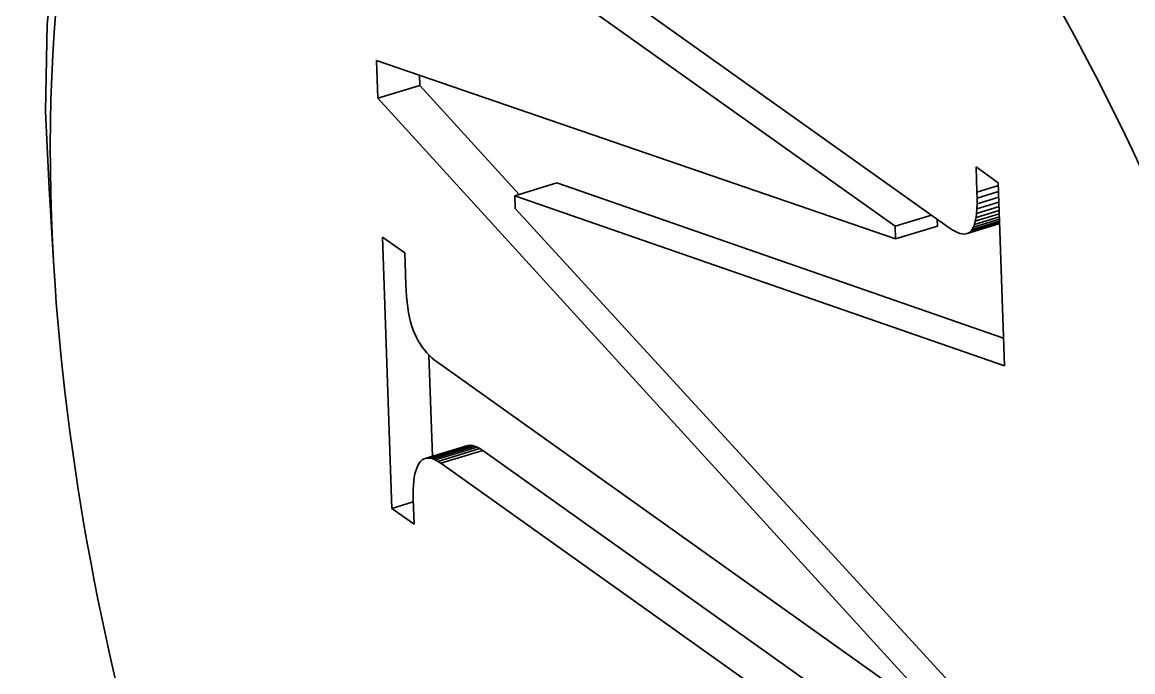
# Model space of a CAD drawing. Header units: millimetres. Extents: x 1333 to 129696, y -57210 to 105899.
# Drawn here: x 57135.235 to 57136.646, y 101248.715 to 101249.54 of the extents above; entities that cross this region are included whole.
import ezdxf

# ---------------------------------------------------------------- set-up
doc = ezdxf.new("R2010")
doc.units = ezdxf.units.MM
doc.header["$LTSCALE"] = 0.5

msp = doc.modelspace()

# ---------------------------------------------------------------- linework, layer by layer
at = {"color": 7, "lineweight": 35, "ltscale": 0.082538}
for p, q in [((57135.7405, 101249.7577), (57136.4128, 101249.279)), ((57136.4927, 101248.5173), (57135.8204, 101248.9961))]:
    msp.add_line(p, q, dxfattribs=at)
at = {"color": 7, "lineweight": 35, "ltscale": 0.073878}
msp.add_line((57136.3439, 101249.2811), (57135.7421, 101249.7096), dxfattribs=at)
at = {"color": 7, "lineweight": 35, "ltscale": 0.004815}
msp.add_line((57135.687, 101249.4437), (57135.6854, 101249.4918), dxfattribs=at)
at = {"color": 7, "lineweight": 35, "ltscale": 0.069704}
msp.add_line((57135.6854, 101249.4918), (57136.3445, 101249.2651), dxfattribs=at)
at = {"color": 7, "lineweight": 35, "ltscale": 0.001315}
msp.add_line((57135.7402, 101249.46), (57135.7398, 101249.4731), dxfattribs=at)
at = {"color": 7, "lineweight": 35, "ltscale": 0.005565}
for p, q in [((57135.687, 101249.4437), (57135.7402, 101249.46)), ((57135.7508, 101248.9865), (57135.8041, 101249.0028)), ((57135.7568, 101248.9854), (57135.81, 101249.0017)), ((57135.76, 101248.9841), (57135.8132, 101249.0003))]:
    msp.add_line(p, q, dxfattribs=at)
at = {"color": 7, "lineweight": 35, "ltscale": 0.018734}
msp.add_line((57135.8664, 101249.3215), (57135.7402, 101249.46), dxfattribs=at)
at = {"color": 7, "lineweight": 35, "ltscale": 0.102583}
msp.add_line((57136.3781, 101248.6856), (57135.687, 101249.4437), dxfattribs=at)
at = {"color": 7, "lineweight": 35, "ltscale": 0.009777}
msp.add_line((57135.2697, 101249.3291), (57135.2648, 101249.4267), dxfattribs=at)
at = {"color": 7, "lineweight": 35, "ltscale": 0.003209}
for p, q in [((57136.448, 101249.3244), (57136.4469, 101249.3565)), ((57135.732, 101248.9344), (57135.7331, 101248.9023))]:
    msp.add_line(p, q, dxfattribs=at)
at = {"color": 7, "lineweight": 35, "ltscale": 0.003462}
for p, q in [((57136.4469, 101249.3565), (57136.4751, 101249.3364)), ((57135.693, 101249.2673), (57135.7212, 101249.2472))]:
    msp.add_line(p, q, dxfattribs=at)
at = {"color": 7, "lineweight": 35, "ltscale": 0.005571}
for p, q in [((57135.8609, 101249.3198), (57135.9142, 101249.3361)), ((57136.3445, 101249.2651), (57136.3978, 101249.2813)), ((57135.7482, 101248.9862), (57135.8014, 101249.0025)), ((57135.7536, 101248.9862), (57135.8069, 101249.0025)), ((57135.7634, 101248.9822), (57135.8167, 101248.9985)), ((57135.7671, 101248.9798), (57135.8204, 101248.9961))]:
    msp.add_line(p, q, dxfattribs=at)
at = {"color": 7, "lineweight": 35, "ltscale": 0.060087}
msp.add_line((57136.4819, 101249.139), (57135.9142, 101249.3361), dxfattribs=at)
at = {"color": 7, "lineweight": 35, "ltscale": 0.002846}
msp.add_line((57136.448, 101249.3244), (57136.4752, 101249.3327), dxfattribs=at)
at = {"color": 7, "lineweight": 35, "ltscale": 0.02327}
msp.add_line((57136.4751, 101249.3364), (57136.483, 101249.1038), dxfattribs=at)
at = {"color": 7, "lineweight": 35, "ltscale": 0.009956}
msp.add_line((57135.2756, 101249.2297), (57135.2697, 101249.3291), dxfattribs=at)
at = {"color": 7, "lineweight": 35, "ltscale": 0.065851}
msp.add_line((57136.483, 101249.1038), (57135.8609, 101249.3198), dxfattribs=at)
at = {"color": 7, "lineweight": 35, "ltscale": 0.001604}
for p, q in [((57135.8609, 101249.3198), (57135.8615, 101249.3038)), ((57136.3445, 101249.2651), (57136.3439, 101249.2811))]:
    msp.add_line(p, q, dxfattribs=at)
at = {"color": 7, "lineweight": 35, "ltscale": 0.000772191}
msp.add_line((57136.4481, 101249.3167), (57136.448, 101249.3244), dxfattribs=at)
at = {"color": 7, "lineweight": 35, "ltscale": 0.002859}
msp.add_line((57136.4481, 101249.3167), (57136.4755, 101249.325), dxfattribs=at)
at = {"color": 7, "lineweight": 35, "ltscale": 0.002885}
msp.add_line((57136.4481, 101249.3096), (57136.4757, 101249.318), dxfattribs=at)
at = {"color": 7, "lineweight": 35, "ltscale": 0.000708771}
msp.add_line((57136.4481, 101249.3096), (57136.4481, 101249.3167), dxfattribs=at)
at = {"color": 7, "lineweight": 35, "ltscale": 0.094547}
msp.add_line((57135.8615, 101249.3038), (57136.5001, 101248.6066), dxfattribs=at)
at = {"color": 7, "lineweight": 35, "ltscale": 0.002999}
msp.add_line((57136.4474, 101249.2972), (57136.4761, 101249.306), dxfattribs=at)
at = {"color": 7, "lineweight": 35, "ltscale": 0.000588254}
msp.add_line((57136.4474, 101249.2972), (57136.4479, 101249.3031), dxfattribs=at)
at = {"color": 7, "lineweight": 35, "ltscale": 0.002935}
msp.add_line((57136.4479, 101249.3031), (57136.4759, 101249.3117), dxfattribs=at)
at = {"color": 7, "lineweight": 35, "ltscale": 0.000648958}
msp.add_line((57136.4479, 101249.3031), (57136.4481, 101249.3096), dxfattribs=at)
at = {"color": 7, "lineweight": 35, "ltscale": 0.00483}
msp.add_line((57136.3439, 101249.2811), (57136.3901, 101249.2952), dxfattribs=at)
at = {"color": 7, "lineweight": 35, "ltscale": 0.000864186}
msp.add_line((57136.3978, 101249.2813), (57136.3974, 101249.29), dxfattribs=at)
at = {"color": 7, "lineweight": 35, "ltscale": 0.003458}
msp.add_line((57136.4436, 101249.2799), (57136.4767, 101249.29), dxfattribs=at)
at = {"color": 7, "lineweight": 35, "ltscale": 0.003312}
msp.add_line((57136.4449, 101249.2833), (57136.4765, 101249.293), dxfattribs=at)
at = {"color": 7, "lineweight": 35, "ltscale": 0.003191}
msp.add_line((57136.4459, 101249.2874), (57136.4764, 101249.2967), dxfattribs=at)
at = {"color": 7, "lineweight": 35, "ltscale": 0.000472422}
msp.add_line((57136.4459, 101249.2874), (57136.4468, 101249.292), dxfattribs=at)
at = {"color": 7, "lineweight": 35, "ltscale": 0.003088}
msp.add_line((57136.4468, 101249.292), (57136.4763, 101249.301), dxfattribs=at)
at = {"color": 7, "lineweight": 35, "ltscale": 0.000529179}
msp.add_line((57136.4468, 101249.292), (57136.4474, 101249.2972), dxfattribs=at)
at = {"color": 7, "lineweight": 35, "ltscale": 0.000440554}
msp.add_line((57136.4128, 101249.279), (57136.4165, 101249.2766), dxfattribs=at)
at = {"color": 7, "lineweight": 35, "ltscale": 0.000401237}
msp.add_line((57136.4165, 101249.2766), (57136.42, 101249.2746), dxfattribs=at)
at = {"color": 7, "lineweight": 35, "ltscale": 0.000358322}
msp.add_line((57136.42, 101249.2746), (57136.4232, 101249.273), dxfattribs=at)
at = {"color": 7, "lineweight": 35, "ltscale": 0.004454}
msp.add_line((57136.4343, 101249.2714), (57136.4769, 101249.2844), dxfattribs=at)
at = {"color": 7, "lineweight": 35, "ltscale": 0.004218}
msp.add_line((57136.4365, 101249.2721), (57136.4769, 101249.2844), dxfattribs=at)
at = {"color": 7, "lineweight": 35, "ltscale": 0.004001}
msp.add_line((57136.4386, 101249.2733), (57136.4769, 101249.285), dxfattribs=at)
at = {"color": 7, "lineweight": 35, "ltscale": 0.000250913}
msp.add_line((57136.4386, 101249.2733), (57136.4405, 101249.275), dxfattribs=at)
at = {"color": 7, "lineweight": 35, "ltscale": 0.003797}
msp.add_line((57136.4405, 101249.275), (57136.4768, 101249.286), dxfattribs=at)
at = {"color": 7, "lineweight": 35, "ltscale": 0.000272831}
msp.add_line((57136.4405, 101249.275), (57136.4421, 101249.2771), dxfattribs=at)
at = {"color": 7, "lineweight": 35, "ltscale": 0.003618}
msp.add_line((57136.4421, 101249.2771), (57136.4767, 101249.2877), dxfattribs=at)
at = {"color": 7, "lineweight": 35, "ltscale": 0.000315326}
msp.add_line((57136.4421, 101249.2771), (57136.4436, 101249.2799), dxfattribs=at)
at = {"color": 7, "lineweight": 35, "ltscale": 0.000364325}
msp.add_line((57136.4436, 101249.2799), (57136.4449, 101249.2833), dxfattribs=at)
at = {"color": 7, "lineweight": 35, "ltscale": 0.000414503}
msp.add_line((57136.4449, 101249.2833), (57136.4459, 101249.2874), dxfattribs=at)
at = {"color": 7, "lineweight": 35, "ltscale": 0.034505}
msp.add_line((57135.7048, 101248.9224), (57135.693, 101249.2673), dxfattribs=at)
at = {"color": 7, "lineweight": 35, "ltscale": 0.000324091}
msp.add_line((57136.4232, 101249.273), (57136.4263, 101249.2719), dxfattribs=at)
at = {"color": 7, "lineweight": 35, "ltscale": 0.000293771}
msp.add_line((57136.4263, 101249.2719), (57136.4291, 101249.2713), dxfattribs=at)
at = {"color": 7, "lineweight": 35, "ltscale": 0.000269178}
msp.add_line((57136.4291, 101249.2713), (57136.4318, 101249.2711), dxfattribs=at)
at = {"color": 7, "lineweight": 35, "ltscale": 0.000245767}
msp.add_line((57136.4318, 101249.2711), (57136.4343, 101249.2714), dxfattribs=at)
at = {"color": 7, "lineweight": 35, "ltscale": 0.00023741}
msp.add_line((57136.4343, 101249.2714), (57136.4365, 101249.2721), dxfattribs=at)
at = {"color": 7, "lineweight": 35, "ltscale": 0.000238849}
msp.add_line((57136.4365, 101249.2721), (57136.4386, 101249.2733), dxfattribs=at)
at = {"color": 7, "lineweight": 35, "ltscale": 0.004012}
msp.add_line((57135.7212, 101249.2472), (57135.7226, 101249.2071), dxfattribs=at)
at = {"color": 7, "lineweight": 35, "ltscale": 0.000785918}
msp.add_line((57135.7226, 101249.2071), (57135.723, 101249.1992), dxfattribs=at)
at = {"color": 7, "lineweight": 35, "ltscale": 0.000750796}
msp.add_line((57135.723, 101249.1992), (57135.7235, 101249.1917), dxfattribs=at)
at = {"color": 7, "lineweight": 35, "ltscale": 0.000718616}
msp.add_line((57135.7235, 101249.1917), (57135.7242, 101249.1846), dxfattribs=at)
at = {"color": 7, "lineweight": 35, "ltscale": 0.000685886}
msp.add_line((57135.7242, 101249.1846), (57135.7251, 101249.1778), dxfattribs=at)
at = {"color": 7, "lineweight": 35, "ltscale": 0.00065524}
msp.add_line((57135.7251, 101249.1778), (57135.7261, 101249.1713), dxfattribs=at)
at = {"color": 7, "lineweight": 35, "ltscale": 0.000622439}
msp.add_line((57135.7261, 101249.1713), (57135.7273, 101249.1652), dxfattribs=at)
at = {"color": 7, "lineweight": 35, "ltscale": 0.000592879}
msp.add_line((57135.7273, 101249.1652), (57135.7287, 101249.1595), dxfattribs=at)
at = {"color": 7, "lineweight": 35, "ltscale": 0.000564454}
msp.add_line((57135.7287, 101249.1595), (57135.7303, 101249.154), dxfattribs=at)
at = {"color": 7, "lineweight": 35, "ltscale": 0.000534641}
msp.add_line((57135.7303, 101249.154), (57135.732, 101249.149), dxfattribs=at)
at = {"color": 7, "lineweight": 35, "ltscale": 0.000508752}
msp.add_line((57135.732, 101249.149), (57135.7339, 101249.1442), dxfattribs=at)
at = {"color": 7, "lineweight": 35, "ltscale": 0.000491513}
msp.add_line((57135.7339, 101249.1442), (57135.736, 101249.1398), dxfattribs=at)
at = {"color": 7, "lineweight": 35, "ltscale": 0.000482584}
msp.add_line((57135.736, 101249.1398), (57135.7383, 101249.1355), dxfattribs=at)
at = {"color": 7, "lineweight": 35, "ltscale": 0.00047496}
msp.add_line((57135.7383, 101249.1355), (57135.7407, 101249.1315), dxfattribs=at)
at = {"color": 7, "lineweight": 35, "ltscale": 0.000470604}
msp.add_line((57135.7407, 101249.1315), (57135.7433, 101249.1275), dxfattribs=at)
at = {"color": 7, "lineweight": 35, "ltscale": 0.000464485}
msp.add_line((57135.7433, 101249.1275), (57135.7461, 101249.1238), dxfattribs=at)
at = {"color": 7, "lineweight": 35, "ltscale": 0.000457749}
msp.add_line((57135.7461, 101249.1238), (57135.7491, 101249.1203), dxfattribs=at)
at = {"color": 7, "lineweight": 35, "ltscale": 0.000460868}
msp.add_line((57135.7491, 101249.1203), (57135.7522, 101249.117), dxfattribs=at)
at = {"color": 7, "lineweight": 35, "ltscale": 0.012856}
msp.add_line((57135.7564, 101248.9888), (57135.752, 101249.1172), dxfattribs=at)
at = {"color": 7, "lineweight": 35, "ltscale": 0.000454922}
msp.add_line((57135.7522, 101249.117), (57135.7555, 101249.1139), dxfattribs=at)
at = {"color": 7, "lineweight": 35, "ltscale": 0.000456302}
msp.add_line((57135.7555, 101249.1139), (57135.759, 101249.1109), dxfattribs=at)
at = {"color": 7, "lineweight": 35, "ltscale": 0.000459601}
msp.add_line((57135.759, 101249.1109), (57135.7627, 101249.1081), dxfattribs=at)
at = {"color": 7, "lineweight": 35, "ltscale": 0.075614}
msp.add_line((57135.7627, 101249.1081), (57136.3786, 101248.6696), dxfattribs=at)
at = {"color": 7, "lineweight": 35, "ltscale": 0.00026373}
msp.add_line((57135.8041, 101249.0028), (57135.8014, 101249.0025), dxfattribs=at)
at = {"color": 7, "lineweight": 35, "ltscale": 0.000288036}
msp.add_line((57135.8069, 101249.0025), (57135.8041, 101249.0028), dxfattribs=at)
at = {"color": 7, "lineweight": 35, "ltscale": 0.000315906}
msp.add_line((57135.81, 101249.0017), (57135.8069, 101249.0025), dxfattribs=at)
at = {"color": 7, "lineweight": 35, "ltscale": 0.000349956}
for p, q in [((57135.8132, 101249.0003), (57135.81, 101249.0017)), ((57135.76, 101248.9841), (57135.7568, 101248.9854))]:
    msp.add_line(p, q, dxfattribs=at)
at = {"color": 7, "lineweight": 35, "ltscale": 0.000395297}
msp.add_line((57135.8167, 101248.9985), (57135.8132, 101249.0003), dxfattribs=at)
at = {"color": 7, "lineweight": 35, "ltscale": 0.000438026}
for p, q in [((57135.8204, 101248.9961), (57135.8167, 101248.9985)), ((57135.7671, 101248.9798), (57135.7634, 101248.9822))]:
    msp.add_line(p, q, dxfattribs=at)
at = {"color": 7, "lineweight": 35, "ltscale": 0.000326499}
msp.add_line((57135.7395, 101248.9798), (57135.738, 101248.977), dxfattribs=at)
at = {"color": 7, "lineweight": 35, "ltscale": 0.00030587}
msp.add_line((57135.7414, 101248.9822), (57135.7395, 101248.9798), dxfattribs=at)
at = {"color": 7, "lineweight": 35, "ltscale": 0.000274786}
msp.add_line((57135.7435, 101248.9841), (57135.7414, 101248.9822), dxfattribs=at)
at = {"color": 7, "lineweight": 35, "ltscale": 0.000262346}
msp.add_line((57135.7457, 101248.9854), (57135.7435, 101248.9841), dxfattribs=at)
at = {"color": 7, "lineweight": 35, "ltscale": 0.000256711}
msp.add_line((57135.7482, 101248.9862), (57135.7457, 101248.9854), dxfattribs=at)
at = {"color": 7, "lineweight": 35, "ltscale": 0.000269879}
msp.add_line((57135.7508, 101248.9865), (57135.7482, 101248.9862), dxfattribs=at)
at = {"color": 7, "lineweight": 35, "ltscale": 0.000282029}
msp.add_line((57135.7536, 101248.9862), (57135.7508, 101248.9865), dxfattribs=at)
at = {"color": 7, "lineweight": 35, "ltscale": 0.000321806}
msp.add_line((57135.7568, 101248.9854), (57135.7536, 101248.9862), dxfattribs=at)
at = {"color": 7, "lineweight": 35, "ltscale": 0.000389936}
msp.add_line((57135.7634, 101248.9822), (57135.76, 101248.9841), dxfattribs=at)
at = {"color": 7, "lineweight": 35, "ltscale": 0.082543}
msp.add_line((57136.4395, 101248.5011), (57135.7671, 101248.9798), dxfattribs=at)
at = {"color": 7, "lineweight": 35, "ltscale": 0.00044394}
msp.add_line((57135.7342, 101248.9662), (57135.7333, 101248.9618), dxfattribs=at)
at = {"color": 7, "lineweight": 35, "ltscale": 0.000411549}
msp.add_line((57135.7352, 101248.9701), (57135.7342, 101248.9662), dxfattribs=at)
at = {"color": 7, "lineweight": 35, "ltscale": 0.000383676}
msp.add_line((57135.7365, 101248.9738), (57135.7352, 101248.9701), dxfattribs=at)
at = {"color": 7, "lineweight": 35, "ltscale": 0.000354412}
msp.add_line((57135.738, 101248.977), (57135.7365, 101248.9738), dxfattribs=at)
at = {"color": 7, "lineweight": 35, "ltscale": 0.000548334}
msp.add_line((57135.7322, 101248.952), (57135.7319, 101248.9465), dxfattribs=at)
at = {"color": 7, "lineweight": 35, "ltscale": 0.000512737}
msp.add_line((57135.7327, 101248.9571), (57135.7322, 101248.952), dxfattribs=at)
at = {"color": 7, "lineweight": 35, "ltscale": 0.000477763}
msp.add_line((57135.7333, 101248.9618), (57135.7327, 101248.9571), dxfattribs=at)
at = {"color": 7, "lineweight": 35, "ltscale": 0.000585969}
msp.add_line((57135.7319, 101248.9465), (57135.7319, 101248.9406), dxfattribs=at)
at = {"color": 7, "lineweight": 35, "ltscale": 0.000623441}
msp.add_line((57135.7319, 101248.9406), (57135.732, 101248.9344), dxfattribs=at)
at = {"color": 7, "lineweight": 35, "ltscale": 0.002852}
msp.add_line((57135.7048, 101248.9224), (57135.7321, 101248.9307), dxfattribs=at)
at = {"color": 7, "lineweight": 35, "ltscale": 0.003467}
msp.add_line((57135.7331, 101248.9023), (57135.7048, 101248.9224), dxfattribs=at)
at = {"color": 7, "lineweight": 35}
msp.add_lwpolyline([(57135.2648, 101249.4267), (57135.2672, 101249.5378), (57135.2786, 101249.6418), (57135.3257, 101249.84), (57135.4059, 101250.0401), (57135.5263, 101250.2604), (57135.7051, 101250.5259)], dxfattribs=at)
for start_param, end_param in [(5.200844, 10.507301), (4.224116, 5.200844)]:
    msp.add_ellipse((57136.1214, 101248.6908), major_axis=(0.4742, -1.5543), ratio=0.454179, start_param=start_param, end_param=end_param, dxfattribs=at)

doc.saveas('drawing.dxf')
